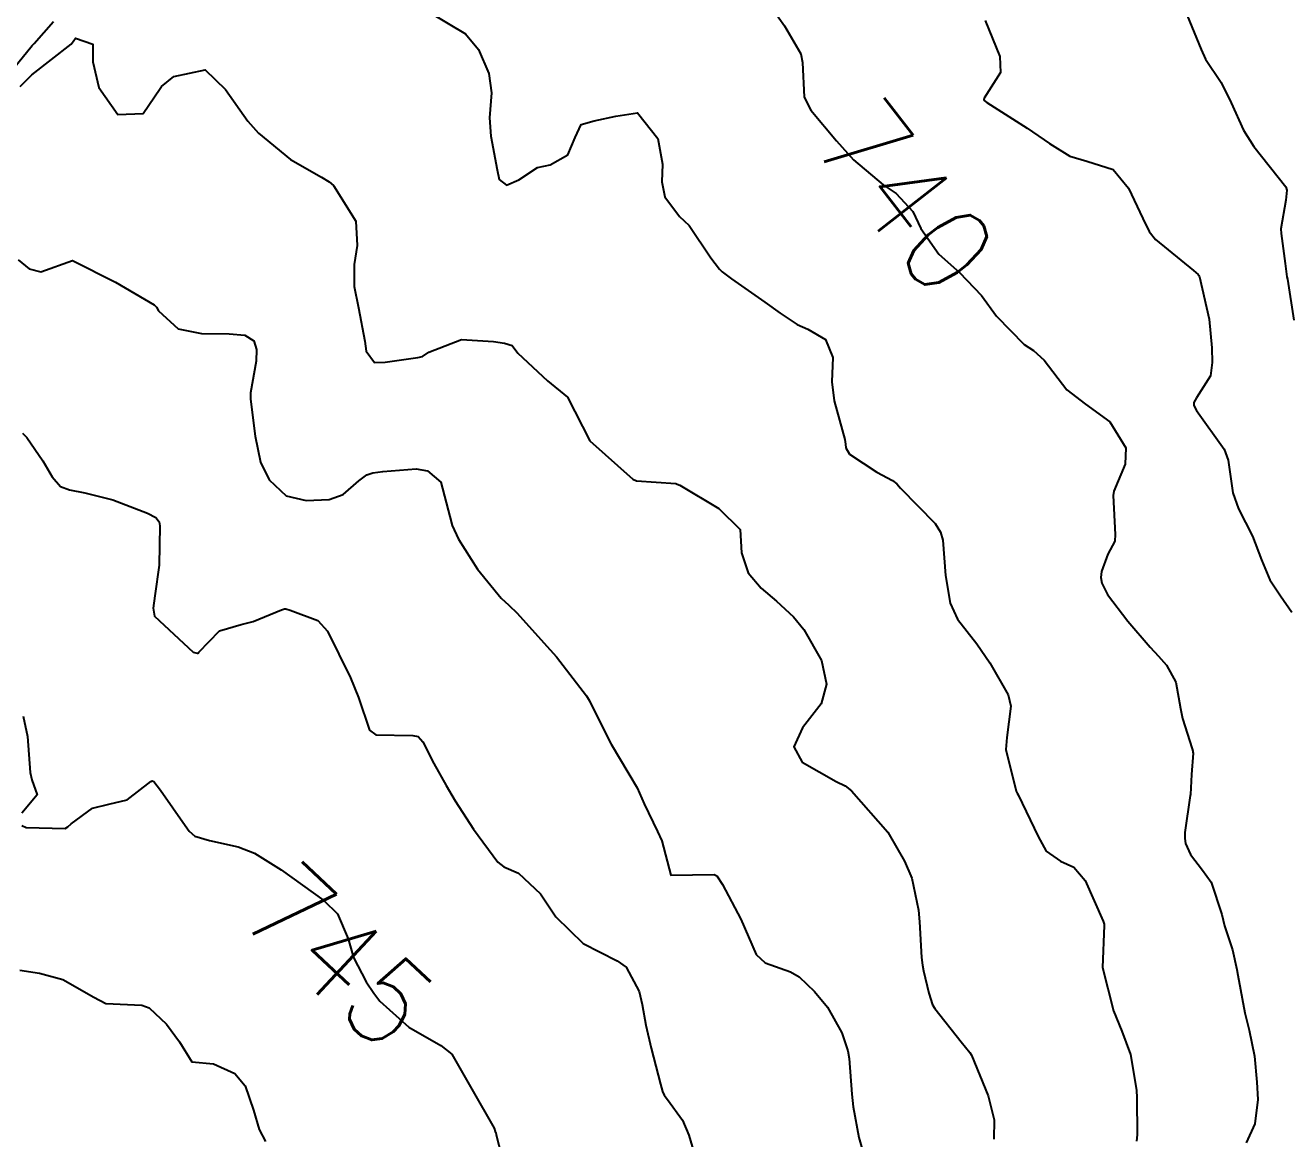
# Model space of a CAD drawing. Header units: metres. Extents: x 318500 to 325275, y 7408834 to 7428799.
# Drawn here: x 320170.7 to 320229, y 7412044.2 to 7412095.6 of the extents above; entities that cross this region are included whole.
import ezdxf
from ezdxf.enums import TextEntityAlignment as Align

# ---------------------------------------------------------------- set-up
doc = ezdxf.new("R2010")
doc.units = ezdxf.units.M
doc.header["$MEASUREMENT"] = 0
for name, color, linetype in [('Cotas', 45, 'Continuous'), ('Curvas de Nivel 1m', 11, 'Continuous'), ('Curvas de Nivel 5m', 15, 'Continuous'), ('Linha Férrea', 20, 'Continuous')]:
    doc.layers.add(name, color=color, linetype=linetype)
doc.styles.add('Style-STANDARD', font='STANDARD.shx')

msp = doc.modelspace()

# ---------------------------------------------------------------- linework, layer by layer
at = {"layer": 'Curvas de Nivel 1m', "flags": 128}
for points, elevation in [([(320169.46, 7412092.813), (320170.999, 7412094.691), (320171.098, 7412094.789), (320171.992, 7412095.799)], 741), ([(320189.333, 7412096.238), (320191.011, 7412095.231), (320191.621, 7412094.514), (320192.101, 7412093.397), (320192.218, 7412092.508), (320192.123, 7412091.348), (320192.196, 7412090.508), (320192.474, 7412088.957), (320192.58, 7412088.503), (320192.917, 7412088.248), (320193.486, 7412088.492), (320194.347, 7412089.06), (320194.931, 7412089.178), (320195.742, 7412089.653), (320196.084, 7412090.453), (320196.366, 7412091.041), (320196.962, 7412091.214), (320197.966, 7412091.429), (320198.968, 7412091.59), (320199.902, 7412090.406), (320200.112, 7412089.223), (320200.086, 7412088.403), (320200.226, 7412087.713), (320200.904, 7412086.795), (320201.12, 7412086.605), (320201.346, 7412086.383), (320202.349, 7412084.897), (320202.751, 7412084.362), (320202.868, 7412084.238), (320203.301, 7412083.918), (320204.848, 7412082.842), (320205.554, 7412082.329), (320206.334, 7412081.816), (320206.833, 7412081.592), (320207.646, 7412081.116), (320207.982, 7412080.293), (320207.935, 7412079.161), (320208.044, 7412078.291), (320208.537, 7412076.51), (320208.575, 7412076.283), (320208.594, 7412076.119), (320208.755, 7412075.828), (320210.023, 7412074.991), (320210.743, 7412074.602), (320210.941, 7412074.456), (320211.121, 7412074.254), (320212.716, 7412072.619), (320212.966, 7412072.226), (320213.073, 7412071.856), (320213.193, 7412070.222), (320213.402, 7412068.953), (320213.75, 7412068.214), (320214.643, 7412067.067), (320215.248, 7412066.194), (320216.082, 7412064.711), (320216.218, 7412064.184), (320216.024, 7412062.747), (320215.975, 7412062.186), (320216.462, 7412060.27), (320216.504, 7412060.18), (320216.549, 7412060.097), (320217.472, 7412058.166), (320217.848, 7412057.495), (320218.509, 7412057.04), (320219.121, 7412056.756), (320219.643, 7412056.133), (320220.472, 7412054.262), (320220.52, 7412054.12), (320220.528, 7412054.061), (320220.44, 7412052.12), (320220.955, 7412050.115), (320221.338, 7412049.179), (320221.742, 7412048.106), (320222.016, 7412046.453), (320222.029, 7412046.103), (320222.051, 7412044.395), (320222.01, 7412044.103)], 741), ([(320215.025, 7412095.845), (320215.705, 7412094.193), (320215.734, 7412093.452), (320214.981, 7412092.268), (320214.959, 7412092.2), (320214.979, 7412092.159), (320215.109, 7412092.068), (320216.96, 7412090.879), (320217.992, 7412090.164), (320218.941, 7412089.579), (320219.722, 7412089.355), (320220.933, 7412088.968), (320221.653, 7412088.113), (320222.311, 7412086.7), (320222.601, 7412086.103), (320222.895, 7412085.739), (320224.644, 7412084.303), (320224.871, 7412084.114), (320224.9, 7412084.07), (320224.92, 7412084.018), (320225.376, 7412082.062), (320225.497, 7412080.73), (320225.511, 7412080.06), (320225.434, 7412079.438), (320224.795, 7412078.423), (320224.659, 7412078.205), (320224.672, 7412078.072), (320224.787, 7412077.847), (320226.066, 7412076.05), (320226.254, 7412075.547), (320226.473, 7412074.044), (320226.729, 7412073.307), (320227.372, 7412072.033), (320227.784, 7412070.939), (320228.172, 7412070.025), (320228.673, 7412069.289), (320229.189, 7412068.536)], 739), ([(320224.364, 7412096.08), (320225.007, 7412094.51), (320225.205, 7412094.067), (320225.921, 7412092.988), (320226.387, 7412092.049), (320226.961, 7412090.784), (320227.43, 7412090.035), (320228.922, 7412088.165), (320228.964, 7412088.019), (320228.915, 7412087.549), (320228.689, 7412086.235), (320228.696, 7412086.022), (320228.879, 7412084.627), (320228.968, 7412084.019), (320228.985, 7412083.902), (320229.285, 7412082.013)], 738), ([(320170.453, 7412092.798), (320170.985, 7412093.34), (320172.801, 7412094.763), (320172.891, 7412094.873), (320173.004, 7412095.036), (320173.804, 7412094.752), (320173.807, 7412093.937), (320174.081, 7412092.749), (320174.962, 7412091.507), (320176.134, 7412091.551), (320176.91, 7412092.711), (320176.981, 7412092.805), (320177.541, 7412093.257), (320178.989, 7412093.579), (320179.925, 7412092.671), (320180.958, 7412091.208), (320181.451, 7412090.652), (320182.932, 7412089.438), (320184.359, 7412088.608), (320184.718, 7412088.403), (320184.916, 7412088.23), (320185.949, 7412086.59), (320186.011, 7412085.461), (320185.879, 7412084.59), (320185.872, 7412083.572), (320186.073, 7412082.588), (320186.365, 7412081.045), (320186.431, 7412080.584), (320186.812, 7412080.057), (320187.311, 7412080.074), (320188.816, 7412080.286), (320189.025, 7412080.338), (320189.331, 7412080.542), (320190.826, 7412081.126), (320192.31, 7412081.021), (320192.825, 7412080.95), (320193.17, 7412080.841), (320193.438, 7412080.491), (320194.801, 7412079.218), (320195.734, 7412078.456), (320196.76, 7412076.44), (320198.742, 7412074.668), (320198.916, 7412074.592), (320200.741, 7412074.464), (320200.799, 7412074.447), (320200.916, 7412074.387), (320202.724, 7412073.32), (320203.703, 7412072.35), (320203.772, 7412071.271), (320204.077, 7412070.346), (320204.673, 7412069.633), (320205.382, 7412069.044), (320206.171, 7412068.317), (320206.651, 7412067.736), (320207.466, 7412066.297), (320207.695, 7412065.213), (320207.449, 7412064.297), (320206.589, 7412063.194), (320206.193, 7412062.316), (320206.569, 7412061.607), (320208.138, 7412060.704), (320208.554, 7412060.515), (320208.851, 7412060.277), (320210.522, 7412058.365), (320210.596, 7412058.259), (320211.298, 7412057.039), (320211.63, 7412056.243), (320211.942, 7412054.774), (320211.987, 7412054.237), (320212.09, 7412052.591), (320212.126, 7412052.235), (320212.169, 7412051.966), (320212.427, 7412050.932), (320212.596, 7412050.402), (320212.693, 7412050.226), (320213.916, 7412048.688), (320214.314, 7412048.201), (320214.388, 7412048.073), (320215.16, 7412046.192), (320215.447, 7412045.091), (320215.43, 7412044.189)], 742), ([(320170.349, 7412084.798), (320170.864, 7412084.382), (320171.399, 7412084.245), (320172.87, 7412084.76), (320174.855, 7412083.763), (320176.633, 7412082.713), (320176.738, 7412082.611), (320176.837, 7412082.437), (320177.739, 7412081.606), (320178.827, 7412081.393), (320180.106, 7412081.389), (320180.827, 7412081.325), (320181.235, 7412081.065), (320181.362, 7412080.652), (320181.351, 7412080.113), (320181.089, 7412078.656), (320181.08, 7412078.361), (320181.296, 7412076.652), (320181.551, 7412075.451), (320181.943, 7412074.642), (320182.729, 7412073.905), (320183.652, 7412073.69), (320184.727, 7412073.736), (320185.366, 7412073.958), (320186.083, 7412074.587), (320186.46, 7412074.865), (320186.744, 7412074.957), (320187.201, 7412075.029), (320188.746, 7412075.141), (320189.26, 7412075.057), (320189.877, 7412074.533), (320190.301, 7412072.942), (320190.407, 7412072.525), (320190.701, 7412071.904), (320191.575, 7412070.511), (320192.667, 7412069.178), (320193.024, 7412068.855), (320193.408, 7412068.489), (320194.64, 7412067.12), (320195.221, 7412066.461), (320196.603, 7412064.666), (320196.742, 7412064.439), (320196.886, 7412064.148), (320197.753, 7412062.428), (320198.56, 7412061.064), (320198.948, 7412060.414), (320199.27, 7412059.678), (320199.882, 7412058.4), (320200.087, 7412057.968), (320200.5, 7412056.39), (320202.5, 7412056.41), (320202.622, 7412056.359), (320202.893, 7412055.957), (320203.731, 7412054.347), (320204.446, 7412052.729), (320204.86, 7412052.334), (320206.039, 7412051.919), (320206.434, 7412051.688), (320207.143, 7412051.016), (320207.743, 7412050.29), (320208.402, 7412049.099), (320208.682, 7412048.277), (320208.739, 7412047.922), (320208.864, 7412046.275), (320208.933, 7412045.696), (320209.186, 7412044.272), (320209.545, 7412043.045)], 743), ([(320170.557, 7412076.793), (320170.757, 7412076.588), (320171.486, 7412075.524), (320171.931, 7412074.772), (320172.308, 7412074.34), (320172.731, 7412074.175), (320173.44, 7412074.043), (320174.725, 7412073.719), (320176.333, 7412073.099), (320176.713, 7412072.904), (320176.867, 7412072.708), (320176.896, 7412072.519), (320176.866, 7412070.707), (320176.666, 7412069.286), (320176.591, 7412068.711), (320176.655, 7412068.346), (320178.436, 7412066.683), (320178.629, 7412066.638), (320178.668, 7412066.641), (320178.7, 7412066.679), (320179.647, 7412067.668), (320180.65, 7412067.963), (320181.207, 7412068.096), (320182.512, 7412068.632), (320182.661, 7412068.69), (320182.717, 7412068.685), (320182.922, 7412068.626), (320184.191, 7412068.145), (320184.646, 7412067.657), (320185.166, 7412066.595), (320185.7, 7412065.503), (320186.081, 7412064.585), (320186.585, 7412063.087), (320186.877, 7412062.87), (320188.583, 7412062.842), (320188.826, 7412062.789), (320189.047, 7412062.543), (320189.559, 7412061.541), (320190.123, 7412060.526), (320190.539, 7412059.816), (320191.383, 7412058.511), (320192.505, 7412056.992), (320192.782, 7412056.775), (320193.46, 7412056.486), (320194.486, 7412055.529), (320195.186, 7412054.459), (320196.452, 7412053.234), (320198.021, 7412052.424), (320198.437, 7412052.136), (320199.037, 7412051.022), (320199.18, 7412050.409), (320199.353, 7412049.458), (320199.593, 7412048.402), (320200.021, 7412046.739), (320200.114, 7412046.394), (320200.198, 7412046.232), (320200.356, 7412046.032), (320201.048, 7412045.08), (320201.342, 7412044.375), (320201.765, 7412042.922)], 744), ([(320170.428, 7412051.993), (320171.336, 7412051.867), (320172.422, 7412051.569), (320173.855, 7412050.746), (320174.407, 7412050.459), (320176.07, 7412050.379), (320176.406, 7412050.266), (320177.209, 7412049.509), (320177.809, 7412048.689), (320178.376, 7412047.769), (320179.372, 7412047.673), (320180.369, 7412047.233), (320180.835, 7412046.653), (320181.228, 7412045.532), (320181.481, 7412044.643), (320181.779, 7412044.085)], 746)]:
    msp.add_lwpolyline(points, dxfattribs=dict(at, elevation=elevation))
at = {"layer": 'Curvas de Nivel 5m', "flags": 128}
for points, elevation in [([(320205.226, 7412096.337), (320205.748, 7412095.6), (320206.504, 7412094.317), (320206.585, 7412093.905), (320206.658, 7412092.315), (320206.971, 7412091.709), (320208.156, 7412090.292), (320208.937, 7412089.412), (320210.312, 7412088.266), (320210.916, 7412087.86), (320211.689, 7412087.029), (320212.053, 7412086.243), (320212.882, 7412085.06), (320213.845, 7412084.215), (320214.854, 7412083.149), (320215.555, 7412082.193), (320216.827, 7412080.888), (320217.256, 7412080.605), (320217.746, 7412080.166), (320218.8, 7412078.797), (320219.665, 7412078.137), (320220.778, 7412077.312), (320221.529, 7412076.112), (320221.499, 7412075.366), (320220.971, 7412074.118), (320220.931, 7412073.924), (320221.027, 7412072.117), (320221.009, 7412071.814), (320220.696, 7412071.202), (320220.396, 7412070.412), (320220.373, 7412070.125), (320220.418, 7412069.864), (320220.672, 7412069.348), (320221.617, 7412068.11), (320222.642, 7412066.918), (320223.037, 7412066.495), (320223.404, 7412066.088), (320223.827, 7412065.291), (320224.051, 7412064.078), (320224.136, 7412063.618), (320224.581, 7412062.212), (320224.617, 7412062.106), (320224.625, 7412062.069), (320224.632, 7412062.017), (320224.564, 7412061.028), (320224.504, 7412060.118), (320224.499, 7412060.071), (320224.244, 7412058.355), (320224.241, 7412058.074), (320224.285, 7412057.841), (320224.513, 7412057.346), (320225.062, 7412056.618), (320225.458, 7412056.056), (320225.951, 7412054.575), (320226.085, 7412054.046), (320226.454, 7412052.942), (320226.653, 7412052.038), (320226.7, 7412051.774), (320227.016, 7412050.034), (320227.216, 7412049.223), (320227.467, 7412048.029), (320227.571, 7412046.829), (320227.615, 7412046.027), (320227.477, 7412044.9), (320227.078, 7412044.033)], 740), ([(320170.584, 7412063.727), (320170.789, 7412062.787), (320170.902, 7412061.133), (320170.991, 7412060.783), (320171.225, 7412060.094), (320170.527, 7412059.255)], 745), ([(320170.518, 7412058.683), (320170.718, 7412058.586), (320172.517, 7412058.548), (320172.654, 7412058.622), (320172.797, 7412058.757), (320173.791, 7412059.487), (320174.534, 7412059.659), (320175.395, 7412059.869), (320176.487, 7412060.711), (320176.55, 7412060.737), (320176.621, 7412060.709), (320176.932, 7412060.317), (320178.069, 7412058.687), (320178.245, 7412058.414), (320178.515, 7412058.185), (320179.195, 7412057.992), (320180.51, 7412057.698), (320181.268, 7412057.409), (320182.5, 7412056.63), (320184.479, 7412055.213), (320185.101, 7412054.594), (320185.599, 7412053.443), (320185.839, 7412052.586), (320186.429, 7412051.466), (320186.783, 7412050.934), (320187.061, 7412050.57), (320188.402, 7412049.365), (320189.884, 7412048.528), (320190.384, 7412048.115), (320191.318, 7412046.51), (320192.342, 7412044.701), (320192.396, 7412044.554), (320192.415, 7412044.499), (320192.439, 7412044.398), (320192.931, 7412042.491)], 745)]:
    msp.add_lwpolyline(points, dxfattribs=dict(at, elevation=elevation))
at = {"layer": 'Linha Férrea'}
msp.add_lwpolyline([(320008.849, 7411791.346), (320030.524, 7411841.112, -0.005892), (320095.469, 7411981.456, -0.040973), (320184.859, 7412131.817, 0.030174), (320242.249, 7412223.402, 0.087341), (320281.936, 7412354.899, 0.031269), (320283.315, 7412417.5, 0.049266), (320270.595, 7412500.199, 0.016981), (320242.602, 7412592.989, -0.039479), (320216.599, 7412699.687, -0.043029)], format="xyb", dxfattribs=at)

# ---------------------------------------------------------------- texts
at = {"layer": 'Cotas', "style": 'Style-STANDARD'}
for s, rotation, p in [('740', 307.91308, (320211.367, 7412087.723, 740)), ('745', 316.91398, (320185.183, 7412052.663, 745))]:
    msp.add_text(s, height=4, rotation=rotation, dxfattribs=at).set_placement(p, align=Align.MIDDLE_CENTER)

doc.saveas('drawing.dxf')
